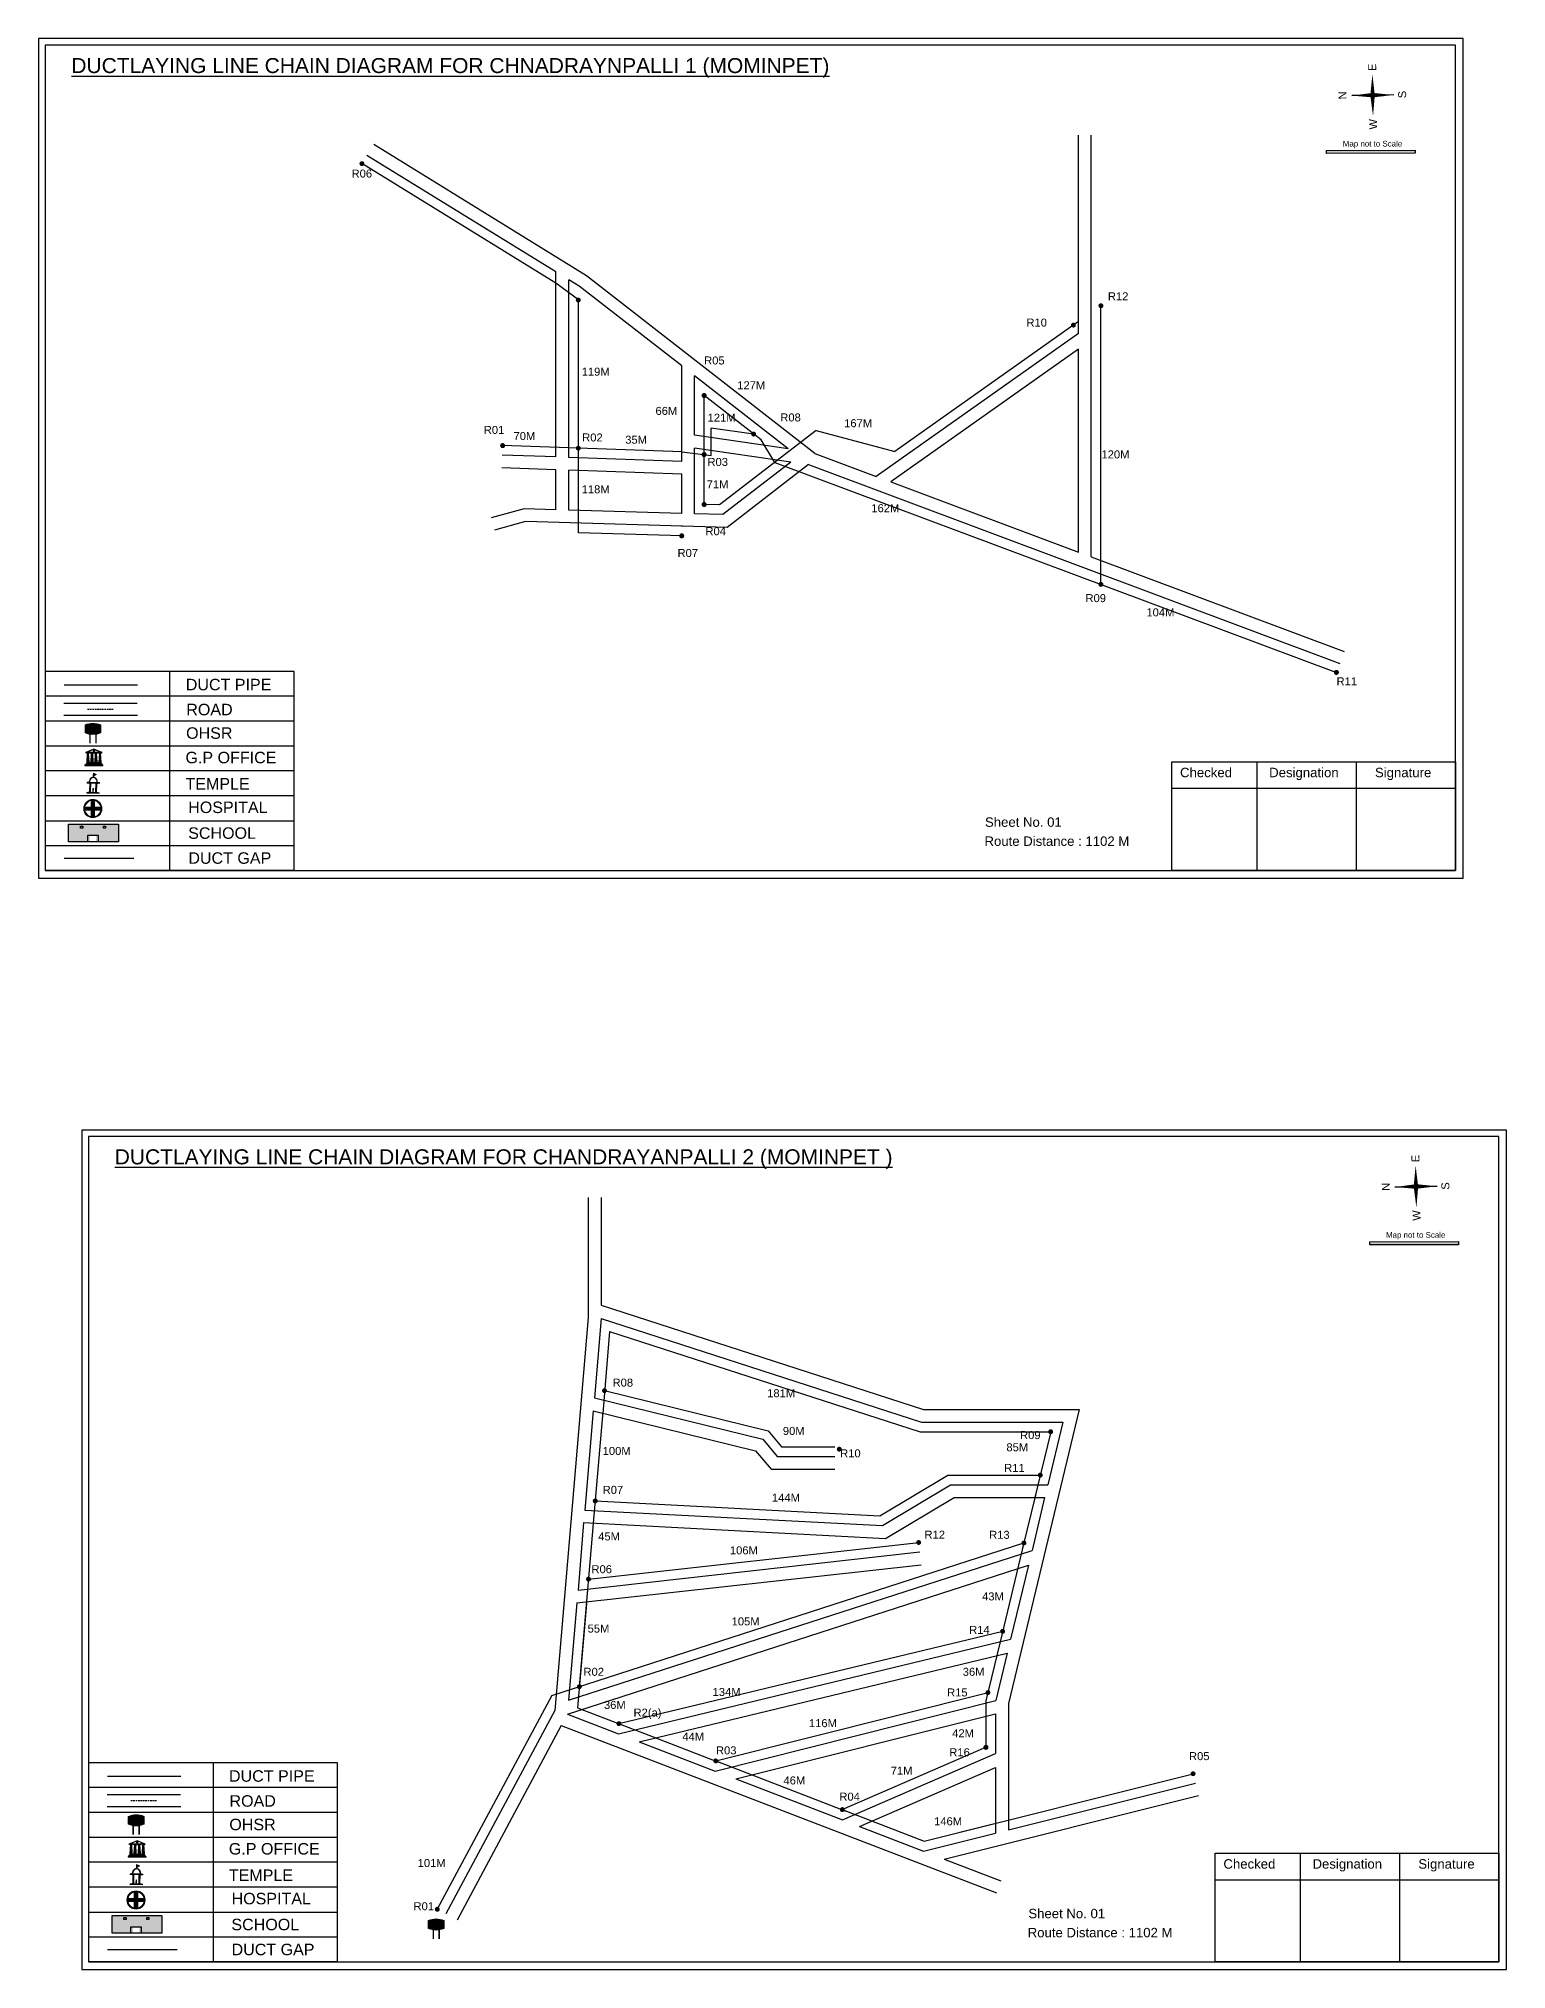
# Model space of a CAD drawing. Header units: inches. Extents: x 396 to 3839, y 6 to 2803.
# Drawn here: x 716 to 1633, y 1596 to 2803 of the extents above; entities that cross this region are included whole.
import ezdxf

# ---------------------------------------------------------------- set-up
doc = ezdxf.new("R2010")
doc.units = ezdxf.units.IN
doc.header["$MEASUREMENT"] = 0
doc.linetypes.add('DASHEDX2', pattern=[1.5, 1, -0.5])
for name, color, linetype in [('LANDMARK', 7, 'Continuous'), ('OHT', 7, 'Continuous'), ('pipe', 5, 'Continuous')]:
    doc.layers.add(name, color=color, linetype=linetype)
doc.styles.get("Standard").update_dxf_attribs({"font": 'arial.ttf'})

# ---------------------------------------------------------------- blocks, each defined once
blk = doc.blocks.new('OHT')
at = {"linetype": 'Continuous', "lineweight": 0, "true_color": 0x0ffffc}
blk.add_hatch(color=4, dxfattribs=at).paths.add_polyline_path([(0.012, 1), (0, 1, 0.101323), (-0.4, 0.916), (-0.4, 0.525, 0.194075), (0.399, 0.521), (0.399, 0.921, 0.097877)])
at = {"color": 4, "linetype": 'Continuous', "lineweight": 0, "true_color": 0x0ffffc, "flags": 128}
for points in [[(-0.4, 0.525), (-0.4, 0.916)], [(0.399, 0.521), (0.399, 0.921)]]:
    blk.add_lwpolyline(points, dxfattribs=at)
at = {"color": 4, "linetype": 'Continuous', "lineweight": 0, "true_color": 0x0ffffc, "const_width": 0.075, "flags": 128}
for points in [[(-0.15, 0), (-0.15, 0.475)], [(0.15, 0), (0.15, 0.473)]]:
    blk.add_lwpolyline(points, dxfattribs=at)
at = {"color": 4, "linetype": 'Continuous', "lineweight": 0, "true_color": 0x0ffffc}
for centre, radius, start, end in [((0.006, -0.019), 1.019, 67.31091, 113.47108), ((0.004, 1.513), 1.068, 247.76824, 291.70073)]:
    blk.add_arc(centre, radius, start, end, dxfattribs=at)
blk = doc.blocks.new('Government_Office')
at = {"linetype": 'Continuous', "lineweight": 0, "true_color": 0xff0000}
for points in [[(-0.5, 0.05), (0.5, 0.05), (0.5, 0), (-0.5, 0)], [(-0.45, 0.08), (-0.45, 0.12), (0.45, 0.12), (0.45, 0.08)], [(-0.4, 0.14), (-0.4, 0.18), (0.4, 0.18), (0.4, 0.14)]]:
    blk.add_hatch(color=1, dxfattribs=at).paths.add_polyline_path(points)
h = blk.add_hatch(color=1, dxfattribs=at)
h.paths.add_polyline_path([(0.44, 0.72), (0.45, 0.75), (0, 0.93), (-0.45, 0.75), (-0.44, 0.72)])
h.paths.add_polyline_path([(0.36, 0.75), (-0.36, 0.75), (0, 0.9)], flags=16)
h.paths.add_polyline_path([(0, 0.78, -1), (0, 0.87, -1)], flags=0)
h = blk.add_hatch(color=1, dxfattribs=at)
edge = h.paths.add_edge_path()
edge.add_line((-0.27, 0.2), (-0.3, 0.68))
edge.add_line((-0.3, 0.68), (-0.29, 0.68))
edge.add_arc((-0.28, 0.69), 0.0176, 225.304, 441.5659)
edge.add_line((-0.28, 0.7), (-0.39, 0.7))
edge.add_arc((-0.39, 0.69), 0.0176, 98.4341, 314.696)
edge.add_line((-0.38, 0.68), (-0.37, 0.68))
edge.add_line((-0.37, 0.68), (-0.4, 0.2))
edge.add_line((-0.4, 0.2), (-0.27, 0.2))
h = blk.add_hatch(color=1, dxfattribs=at)
edge = h.paths.add_edge_path()
edge.add_line((-0.05, 0.2), (-0.07, 0.68))
edge.add_line((-0.07, 0.68), (-0.07, 0.68))
edge.add_arc((-0.05, 0.69), 0.0176, 225.304, 441.5659)
edge.add_line((-0.05, 0.7), (-0.17, 0.7))
edge.add_arc((-0.17, 0.69), 0.0176, 98.4341, 314.696)
edge.add_line((-0.16, 0.68), (-0.15, 0.68))
edge.add_line((-0.15, 0.68), (-0.18, 0.2))
edge.add_line((-0.18, 0.2), (-0.05, 0.2))
h = blk.add_hatch(color=1, dxfattribs=at)
edge = h.paths.add_edge_path()
edge.add_arc((0, 0.83), 0.0467, 90, 270)
edge.add_arc((0, 0.83), 0.0467, 270, 450)
h = blk.add_hatch(color=1, dxfattribs=at)
edge = h.paths.add_edge_path()
edge.add_line((0.18, 0.2), (0.15, 0.68))
edge.add_line((0.15, 0.68), (0.16, 0.68))
edge.add_arc((0.17, 0.69), 0.0176, 225.304, 441.5659)
edge.add_line((0.17, 0.7), (0.05, 0.7))
edge.add_arc((0.05, 0.69), 0.0176, 98.4341, 314.696)
edge.add_line((0.07, 0.68), (0.07, 0.68))
edge.add_line((0.07, 0.68), (0.05, 0.2))
edge.add_line((0.05, 0.2), (0.18, 0.2))
h = blk.add_hatch(color=1, dxfattribs=at)
edge = h.paths.add_edge_path()
edge.add_line((0.4, 0.2), (0.37, 0.68))
edge.add_line((0.37, 0.68), (0.38, 0.68))
edge.add_arc((0.39, 0.69), 0.0176, 225.304, 441.5659)
edge.add_line((0.4, 0.7), (0.28, 0.7))
edge.add_arc((0.28, 0.69), 0.0176, 98.4341, 314.696)
edge.add_line((0.29, 0.68), (0.3, 0.68))
edge.add_line((0.3, 0.68), (0.27, 0.2))
edge.add_line((0.27, 0.2), (0.4, 0.2))
at = {"color": 1, "linetype": 'Continuous', "lineweight": 0, "true_color": 0xff0000, "flags": 128}
for points in [[(-0.5, 0.05), (0.5, 0.05), (0.5, 0), (-0.5, 0)], [(-0.45, 0.75), (-0.44, 0.72), (0.44, 0.72), (0.45, 0.75), (0, 0.93)], [(-0.45, 0.08), (-0.45, 0.12), (0.45, 0.12), (0.45, 0.08)], [(-0.4, 0.14), (-0.4, 0.18), (0.4, 0.18), (0.4, 0.14)], [(-0.36, 0.75), (0.36, 0.75), (0, 0.9)]]:
    blk.add_lwpolyline(points, close=True, dxfattribs=at)
for points in [[(-0.27, 0.2), (-0.3, 0.68), (-0.29, 0.68, 1.379694), (-0.28, 0.7), (-0.39, 0.7, 1.379694), (-0.38, 0.68), (-0.37, 0.68), (-0.4, 0.2)], [(-0.05, 0.2), (-0.07, 0.68), (-0.07, 0.68, 1.379694), (-0.05, 0.7), (-0.17, 0.7, 1.379694), (-0.16, 0.68), (-0.15, 0.68), (-0.18, 0.2)], [(0, 0.87, 1), (0, 0.78, 1)], [(0.18, 0.2), (0.15, 0.68), (0.16, 0.68, 1.379694), (0.17, 0.7), (0.05, 0.7, 1.379694), (0.07, 0.68), (0.07, 0.68), (0.05, 0.2)], [(0.4, 0.2), (0.37, 0.68), (0.38, 0.68, 1.379694), (0.4, 0.7), (0.28, 0.7, 1.379694), (0.29, 0.68), (0.3, 0.68), (0.27, 0.2)]]:
    blk.add_lwpolyline(points, format="xyb", close=True, dxfattribs=at)
blk = doc.blocks.new('Temple')
at = {"linetype": 'Continuous', "lineweight": 0, "true_color": 0xe66000}
blk.add_hatch(color=32, dxfattribs=at).paths.add_polyline_path([(-0.006, 1), (0.147, 0.931), (0, 0.85)])
at = {"linetype": 'Continuous', "lineweight": 0, "true_color": 0xff0000}
h = blk.add_hatch(color=1, dxfattribs=at)
edge = h.paths.add_edge_path()
edge.add_line((0.175, 0.49), (0.225, 0.49))
edge.add_line((0.225, 0.49), (0.225, 0.497))
edge.add_line((0.225, 0.497), (0.307, 0.497))
edge.add_line((0.307, 0.497), (0.307, 0.533))
edge.add_line((0.307, 0.533), (0.257, 0.533))
edge.add_line((0.257, 0.533), (0.257, 0.54))
edge.add_line((0.257, 0.54), (0.2, 0.54))
edge.add_spline(control_points=[(0.2, 0.54), (0.2, 0.589), (0.19, 0.638), (0.142, 0.743), (0.092, 0.79), (0.027, 0.805), (0.02, 0.806), (0.012, 0.806)], knot_values=[4.712389, 4.712389, 4.712389, 4.712389, 5.278166, 5.278166, 6.117402, 6.117402, 6.223801, 6.223801, 6.223801, 6.223801], degree=3, periodic=0)
edge.add_line((0.012, 0.806), (0.012, 0.79))
edge.add_line((0.012, 0.79), (-0.012, 0.79))
edge.add_line((-0.012, 0.79), (-0.012, 0.806))
edge.add_spline(control_points=[(-0.012, 0.806), (-0.055, 0.802), (-0.096, 0.781), (-0.171, 0.699), (-0.197, 0.628), (-0.2, 0.55), (-0.2, 0.545), (-0.2, 0.54)], knot_values=[6.343965, 6.343965, 6.343965, 6.343965, 6.956638, 6.956638, 7.795874, 7.795874, 7.853982, 7.853982, 7.853982, 7.853982], degree=3, periodic=0)
edge.add_line((-0.2, 0.54), (-0.257, 0.54))
edge.add_line((-0.257, 0.54), (-0.257, 0.533))
edge.add_line((-0.257, 0.533), (-0.307, 0.533))
edge.add_line((-0.307, 0.533), (-0.307, 0.497))
edge.add_line((-0.307, 0.497), (-0.225, 0.497))
edge.add_line((-0.225, 0.497), (-0.225, 0.49))
edge.add_line((-0.225, 0.49), (-0.175, 0.49))
edge.add_line((-0.175, 0.49), (-0.175, 0.07))
edge.add_arc((-0.205, 0.07), 0.03, -90, 0, ccw=False)
edge.add_line((-0.205, 0.04), (-0.257, 0.04))
edge.add_line((-0.257, 0.04), (-0.257, 0.033))
edge.add_line((-0.257, 0.033), (-0.307, 0.033))
edge.add_line((-0.307, 0.033), (-0.307, 0))
edge.add_line((-0.307, 0), (0.307, 0))
edge.add_line((0.307, 0), (0.307, 0.033))
edge.add_line((0.307, 0.033), (0.257, 0.033))
edge.add_line((0.257, 0.033), (0.257, 0.04))
edge.add_line((0.257, 0.04), (0.205, 0.04))
edge.add_arc((0.205, 0.07), 0.03, 180, 270, ccw=False)
edge.add_line((0.175, 0.07), (0.175, 0.49))
h.paths.add_polyline_path([(0.125, 0.07, -0.414214), (0.095, 0.04), (0.05, 0.04), (0.05, 0.033), (-0.05, 0.033), (-0.05, 0.04), (-0.095, 0.04, -0.414214), (-0.125, 0.07), (-0.125, 0.497), (0.125, 0.497)], flags=16)
edge = h.paths.add_edge_path(flags=16)
edge.add_ellipse((0, 0.54), major_axis=(0, 0.242), ratio=0.722808, start_angle=270, end_angle=450, ccw=False)
edge.add_line((0.175, 0.54), (-0.175, 0.54))
h.paths.add_polyline_path([(0.012, 0.23), (0.012, 0.07), (-0.012, 0.07), (-0.012, 0.23)], flags=0)
h = blk.add_hatch(color=1, dxfattribs=at)
edge = h.paths.add_edge_path()
edge.add_line((0.012, 0.857), (0, 0.85))
edge.add_line((0, 0.85), (-0.003, 0.925))
edge.add_line((-0.003, 0.925), (-0.012, 0.925))
edge.add_line((-0.012, 0.925), (-0.012, 0.806))
edge.add_spline(control_points=[(-0.012, 0.806), (-0.004, 0.807), (0.004, 0.807), (0.012, 0.806)], knot_values=[6.223801, 6.223801, 6.223801, 6.223801, 6.343965, 6.343965, 6.343965, 6.343965], degree=3, periodic=0)
edge.add_line((0.012, 0.806), (0.012, 0.857))
h = blk.add_hatch(color=1, dxfattribs=at)
edge = h.paths.add_edge_path()
edge.add_line((0.012, 0.79), (0.012, 0.806))
edge.add_spline(control_points=[(0.012, 0.806), (0.004, 0.807), (-0.004, 0.807), (-0.012, 0.806)], knot_values=[6.223801, 6.223801, 6.223801, 6.223801, 6.343965, 6.343965, 6.343965, 6.343965], degree=3, periodic=0)
edge.add_line((-0.012, 0.806), (-0.012, 0.79))
edge.add_line((-0.012, 0.79), (0.012, 0.79))
at = {"color": 32, "linetype": 'Continuous', "lineweight": 0, "true_color": 0xe66000, "flags": 128}
blk.add_lwpolyline([(-0.006, 1), (0.147, 0.931), (0, 0.85), (-0.006, 1)], dxfattribs=at)
at = {"color": 1, "linetype": 'Continuous', "lineweight": 0, "true_color": 0xff0000, "flags": 128}
blk.add_lwpolyline([(0.2, 0.54), (0.257, 0.54), (0.257, 0.533), (0.307, 0.533), (0.307, 0.497), (0.225, 0.497), (0.225, 0.49), (0.175, 0.49), (0.175, 0.07, 0.414214), (0.205, 0.04), (0.257, 0.04), (0.257, 0.033), (0.307, 0.033), (0.307, 0), (-0.307, 0), (-0.307, 0.033), (-0.257, 0.033), (-0.257, 0.04), (-0.205, 0.04, 0.414214), (-0.175, 0.07), (-0.175, 0.49), (-0.225, 0.49), (-0.225, 0.497), (-0.307, 0.497), (-0.307, 0.533), (-0.257, 0.533), (-0.257, 0.54), (-0.2, 0.54)], format="xyb", dxfattribs=at)
blk.add_lwpolyline([(-0.175, 0.54), (0.175, 0.54)], dxfattribs=at)
blk.add_lwpolyline([(0.125, 0.497), (0.125, 0.07, -0.414214), (0.095, 0.04), (0.05, 0.04), (0.05, 0.033), (-0.05, 0.033), (-0.05, 0.04), (-0.095, 0.04, -0.414214), (-0.125, 0.07), (-0.125, 0.497)], format="xyb", close=True, dxfattribs=at)
for points in [[(0.012, 0.925), (-0.012, 0.925), (-0.012, 0.79), (0.012, 0.79)], [(0.012, 0.23), (-0.012, 0.23), (-0.012, 0.07), (0.012, 0.07)]]:
    blk.add_lwpolyline(points, close=True, dxfattribs=at)
at = {"color": 1, "linetype": 'Continuous', "lineweight": 0, "true_color": 0xff0000}
blk.add_ellipse((0, 0.54), major_axis=(0, 0.242), ratio=0.722808, start_param=4.712389, end_param=7.853982, dxfattribs=at)
blk.add_open_spline([(0.2, 0.54), (0.2, 0.589), (0.19, 0.638), (0.142, 0.743), (0.092, 0.79), (-0.023, 0.816), (-0.085, 0.794), (-0.171, 0.699), (-0.197, 0.628), (-0.2, 0.55), (-0.2, 0.545), (-0.2, 0.54)], degree=3, knots=[4.712389, 4.712389, 4.712389, 4.712389, 5.278166, 5.278166, 6.117402, 6.117402, 6.956638, 6.956638, 7.795874, 7.795874, 7.853982, 7.853982, 7.853982, 7.853982], dxfattribs=at)
blk = doc.blocks.new('*U10')
at = {"color": 0, "linetype": 'DASHEDX2', "transparency": 16777216}
blk.add_line((-8.2, 0), (8, 0), dxfattribs=at)
blk = doc.blocks.new('Hospital')
at = {"linetype": 'Continuous', "lineweight": 0, "true_color": 0x000000}
h = blk.add_hatch(color=18, dxfattribs=at)
h.paths.add_polyline_path([(-0.5, 0, 1), (0.5, 0, 1)])
h.paths.add_polyline_path([(0.45, 0, -1), (-0.45, 0, -1)], flags=16)
at = {"linetype": 'Continuous', "true_color": 0xff0000}
blk.add_hatch(color=1, dxfattribs=at).paths.add_polyline_path([(-0.39, 0.08), (-0.08, 0.08), (-0.08, 0.39), (0.08, 0.39), (0.08, 0.08), (0.39, 0.08), (0.39, -0.08), (0.08, -0.08), (0.08, -0.39), (-0.08, -0.39), (-0.08, -0.08), (-0.39, -0.08)])
at = {"color": 1, "linetype": 'Continuous', "true_color": 0xff0000, "flags": 128}
blk.add_lwpolyline([(-0.39, 0.08), (-0.08, 0.08), (-0.08, 0.39), (0.08, 0.39), (0.08, 0.08), (0.39, 0.08), (0.39, -0.08), (0.08, -0.08), (0.08, -0.39), (-0.08, -0.39), (-0.08, -0.08), (-0.39, -0.08)], close=True, dxfattribs=at)
at = {"color": 18, "linetype": 'Continuous', "lineweight": 0, "true_color": 0x000000}
for radius in [0.5, 0.446]:
    blk.add_circle((0, 0), radius, dxfattribs=at)
blk = doc.blocks.new('*U11')
at = {"color": 0, "linetype": 'DASHEDX2', "transparency": 16777216}
blk.add_line((-8.2, 0), (8, 0), dxfattribs=at)

msp = doc.modelspace()

# ---------------------------------------------------------------- hatches: boundary and pattern name
at = {"true_color": 0x0093dd}
h = msp.add_hatch(color=142, dxfattribs=at)
h.dxf.hatch_style = 1
h.paths.add_polyline_path([(1520.7, 2732.9), (1520.7, 2731.1), (1576.2, 2731.2), (1576.2, 2733.1)])
at = {"ltscale": 0.5}
h = msp.add_hatch(color=5, dxfattribs=at)
h.dxf.hatch_style = 1
h.paths.add_polyline_path([(919.5, 2724.7, 1), (916.4, 2724.7, 1)])
h = msp.add_hatch(color=5, dxfattribs=at)
h.dxf.hatch_style = 1
h.paths.add_polyline_path([(1054.7, 2639.5, 1), (1051.6, 2639.5, 1)])
h = msp.add_hatch(color=5, dxfattribs=at)
h.dxf.hatch_style = 1
h.paths.add_polyline_path([(1381.3, 2635.9, 1), (1378.2, 2635.9, 1)])
h = msp.add_hatch(color=5, dxfattribs=at)
h.dxf.hatch_style = 1
h.paths.add_polyline_path([(1364.1, 2623.8, 1), (1361, 2623.8, 1)])
h = msp.add_hatch(color=5, dxfattribs=at)
h.dxf.hatch_style = 1
h.paths.add_polyline_path([(1133.4, 2579.8, 1), (1130.2, 2579.8, 1)])
h = msp.add_hatch(color=5, dxfattribs=at)
h.dxf.hatch_style = 1
h.paths.add_polyline_path([(1007.5, 2548.5, 1), (1004.3, 2548.5, 1)])
h = msp.add_hatch(color=5, dxfattribs=at)
h.dxf.hatch_style = 1
h.paths.add_polyline_path([(1054.7, 2546.9, 1), (1051.6, 2546.9, 1)])
h = msp.add_hatch(color=5, dxfattribs=at)
h.dxf.hatch_style = 1
h.paths.add_polyline_path([(1164.3, 2555.7, 1), (1161.2, 2555.7, 1)])
h = msp.add_hatch(color=5, dxfattribs=at)
h.dxf.hatch_style = 1
h.paths.add_polyline_path([(1133.4, 2542.9, 1), (1130.2, 2542.9, 1)])
h = msp.add_hatch(color=5, dxfattribs=at)
h.dxf.hatch_style = 1
h.paths.add_polyline_path([(1133.4, 2511.7, 1), (1130.2, 2511.7, 1)])
h = msp.add_hatch(color=5, dxfattribs=at)
h.dxf.hatch_style = 1
h.paths.add_polyline_path([(1119.4, 2492.1, 1), (1116.2, 2492.1, 1)])
h = msp.add_hatch(color=5, dxfattribs=at)
h.dxf.hatch_style = 1
h.paths.add_polyline_path([(1381.3, 2461.8, 1), (1378.2, 2461.8, 1)])
h = msp.add_hatch(color=5, dxfattribs=at)
h.dxf.hatch_style = 1
h.paths.add_polyline_path([(1528.5, 2406.8, 1), (1525.3, 2406.8, 1)])
at = {"true_color": 0xc8c92d}
h = msp.add_hatch(color=52, dxfattribs=at)
h.dxf.hatch_style = 1
h.paths.add_polyline_path([(740.9, 2312), (734.7, 2312), (734.7, 2300.9), (740.9, 2300.9)])
h.paths.add_polyline_path([(765.7, 2312), (759.6, 2312), (759.6, 2300.9), (765.7, 2300.9)])
at = {"true_color": 0x293189}
h = msp.add_hatch(color=177, dxfattribs=at)
h.dxf.hatch_style = 1
h.paths.add_polyline_path([(759.6, 2312), (740.9, 2312), (740.9, 2300.9), (747.9, 2300.9), (747.9, 2304.6), (751.8, 2304.6), (751.8, 2300.9), (759.6, 2300.9)])
h.paths.add_polyline_path([(743.6, 2309.5), (742.2, 2309.5), (742.2, 2310.8), (743.6, 2310.8)], flags=16)
h.paths.add_polyline_path([(756.4, 2309.5), (756.4, 2310.8), (757.8, 2310.8), (757.8, 2309.5)], flags=16)
at = {"true_color": 0x0093dd}
h = msp.add_hatch(color=142, dxfattribs=at)
h.dxf.hatch_style = 1
h.paths.add_polyline_path([(1547.8, 2051), (1547.8, 2049.1), (1603.3, 2049.2), (1603.3, 2051.1)])
at = {"ltscale": 0.5}
h = msp.add_hatch(color=5, dxfattribs=at)
h.dxf.hatch_style = 1
h.paths.add_polyline_path([(1071.1, 1958, 1), (1068, 1958, 1)])
h = msp.add_hatch(color=5, dxfattribs=at)
h.dxf.hatch_style = 1
h.paths.add_polyline_path([(1349.9, 1932.3, 1), (1346.8, 1932.3, 1)])
h = msp.add_hatch(color=5, dxfattribs=at)
h.dxf.hatch_style = 1
h.paths.add_polyline_path([(1217.8, 1921.4, 1), (1214.7, 1921.4, 1)])
h = msp.add_hatch(color=5, dxfattribs=at)
h.dxf.hatch_style = 1
h.paths.add_polyline_path([(1343.4, 1905.2, 1), (1340.3, 1905.2, 1)])
h = msp.add_hatch(color=5, dxfattribs=at)
h.dxf.hatch_style = 1
h.paths.add_polyline_path([(1065.3, 1889.1, 1), (1062.2, 1889.1, 1)])
h = msp.add_hatch(color=5, dxfattribs=at)
h.dxf.hatch_style = 1
h.paths.add_polyline_path([(1267.4, 1863.1, 1), (1264.3, 1863.1, 1)])
h = msp.add_hatch(color=5, dxfattribs=at)
h.dxf.hatch_style = 1
h.paths.add_polyline_path([(1333.2, 1862.8, 1), (1330.1, 1862.8, 1)])
h = msp.add_hatch(color=5, dxfattribs=at)
h.dxf.hatch_style = 1
h.paths.add_polyline_path([(1061.1, 1840.2, 1), (1058, 1840.2, 1)])
h = msp.add_hatch(color=5, dxfattribs=at)
h.dxf.hatch_style = 1
h.paths.add_polyline_path([(1319.9, 1807.6, 1), (1316.8, 1807.6, 1)])
h = msp.add_hatch(color=5, dxfattribs=at)
h.dxf.hatch_style = 1
h.paths.add_polyline_path([(1055.4, 1773, 1), (1052.3, 1773, 1)])
h = msp.add_hatch(color=5, dxfattribs=at)
h.dxf.hatch_style = 1
h.paths.add_polyline_path([(1310.7, 1769.3, 1), (1307.6, 1769.3, 1)])
h = msp.add_hatch(color=5, dxfattribs=at)
h.dxf.hatch_style = 1
h.paths.add_polyline_path([(1080.1, 1749.9, 1), (1077, 1749.9, 1)])
h = msp.add_hatch(color=5, dxfattribs=at)
h.dxf.hatch_style = 1
h.paths.add_polyline_path([(1140.6, 1726.6, 1), (1137.5, 1726.6, 1)])
h = msp.add_hatch(color=5, dxfattribs=at)
h.dxf.hatch_style = 1
h.paths.add_polyline_path([(1309.5, 1735.1, 1), (1306.3, 1735.1, 1)])
h = msp.add_hatch(color=5, dxfattribs=at)
h.dxf.hatch_style = 1
h.paths.add_polyline_path([(1438.9, 1718.6, 1), (1435.8, 1718.6, 1)])
h = msp.add_hatch(color=5, dxfattribs=at)
h.dxf.hatch_style = 1
h.paths.add_polyline_path([(1219.7, 1696.2, 1), (1216.6, 1696.2, 1)])
at = {"true_color": 0xc8c92d}
h = msp.add_hatch(color=52, dxfattribs=at)
h.dxf.hatch_style = 1
h.paths.add_polyline_path([(767.9, 1630), (761.8, 1630), (761.8, 1618.9), (767.9, 1618.9)])
h.paths.add_polyline_path([(792.8, 1630), (786.6, 1630), (786.6, 1618.9), (792.8, 1618.9)])
at = {"true_color": 0x293189}
h = msp.add_hatch(color=177, dxfattribs=at)
h.dxf.hatch_style = 1
h.paths.add_polyline_path([(786.6, 1630), (767.9, 1630), (767.9, 1618.9), (775, 1618.9), (775, 1622.6), (778.8, 1622.6), (778.8, 1618.9), (786.6, 1618.9)])
h.paths.add_polyline_path([(770.6, 1627.6), (769.2, 1627.6), (769.2, 1628.8), (770.6, 1628.8)], flags=16)
h.paths.add_polyline_path([(783.5, 1627.6), (783.5, 1628.8), (784.9, 1628.8), (784.9, 1627.6)], flags=16)
at = {"ltscale": 0.5}
h = msp.add_hatch(color=5, dxfattribs=at)
h.dxf.hatch_style = 1
h.paths.add_polyline_path([(966.6, 1633.9, 1), (963.5, 1633.9, 1)])

# ---------------------------------------------------------------- linework, layer by layer
for p, q in [((1562.8, 2767.6), (1536.5, 2767.2)), ((1365.7, 2618.6), (1365.7, 2742.4)), ((1373.7, 2479), (1373.7, 2742.4)), ((1039.2, 2657.1), (921.1, 2729.8)), ((1058.4, 2654.7), (925.3, 2736.6)), ((1039.2, 2541.4), (1039.2, 2657.1)), ((1201, 2543.6), (1058.4, 2654.7)), ((1047.2, 2541.1), (1047.2, 2652.2)), ((1053.8, 2648.1), (1047.2, 2652.2)), ((1117.8, 2598.3), (1053.8, 2648.1)), ((1365.7, 2618.6), (1239.4, 2529.2)), ((1365.7, 2608.8), (1248.5, 2525.9)), ((1365.7, 2482), (1365.7, 2608.8)), ((1117.8, 2538.6), (1117.8, 2598.3)), ((1184.3, 2546.5), (1125.8, 2592.1)), ((1125.8, 2555), (1125.8, 2592.1)), ((1131.8, 2555), (1131.8, 2560.2)), ((1184.3, 2546.5), (1125.8, 2555)), ((1125.8, 2505.9), (1125.8, 2546.9)), ((1186, 2538.2), (1125.8, 2546.9)), ((1039.2, 2533.4), (1005.4, 2534.6)), ((1039.2, 2541.4), (1005.7, 2542.5)), ((1117.8, 2538.6), (1047.2, 2541.1)), ((1186, 2538.2), (1143.5, 2505.4)), ((1197.1, 2536.6), (1146.1, 2497.3)), ((1197.1, 2536.6), (1529, 2412.4)), ((1201, 2543.6), (1239.4, 2529.2)), ((1039.2, 2508.4), (1039.2, 2533.4)), ((1047.2, 2508.2), (1047.2, 2533.1)), ((1117.8, 2530.6), (1047.2, 2533.1)), ((1117.8, 2506.1), (1117.8, 2530.6)), ((1248.5, 2525.9), (1365.7, 2482)), ((1019.3, 2509), (998.7, 2503.4)), ((1020.2, 2501), (1000.8, 2495.7)), ((1039.2, 2508.4), (1019.3, 2509)), ((1146.1, 2497.3), (1020.2, 2501)), ((1117.8, 2506.1), (1047.2, 2508.2)), ((1117.8, 2497.9), (1117.8, 2498.1)), ((1143.5, 2505.4), (1125.8, 2505.9)), ((1373.7, 2479), (1531.8, 2419.9)), ((720, 2407.4), (720, 2283)), ((797.8, 2407.4), (797.8, 2283)), ((875.6, 2391.9), (720, 2391.9)), ((731.7, 2387.6), (777.6, 2387.6)), ((731.7, 2380.1), (777.8, 2380.1)), ((875.6, 2376.3), (720, 2376.3)), ((875.6, 2360.8), (720, 2360.8)), ((875.6, 2345.2), (720, 2345.2)), ((875.6, 2329.7), (720, 2329.7)), ((720, 2314.1), (875.6, 2314.1)), ((720, 2298.6), (875.6, 2298.6)), ((720, 2284), (720, 2283)), ((875.6, 2283), (720, 2283)), ((1059.4, 2078.7), (1059.4, 2003)), ((1067.4, 2078.7), (1067.4, 2011.4)), ((1589.8, 2085.7), (1563.5, 2085.2)), ((1563.5, 2085.2), (1589.8, 2085.7)), ((1589.8, 2085.7), (1563.5, 2085.2)), ((1576.7, 2085.4), (1589.8, 2085.7)), ((1059.4, 2003.7), (1038.5, 1758.2)), ((1067.4, 2003), (1063.2, 1953.4)), ((1067.4, 2011.4), (1268.9, 1946.3)), ((1067.4, 2003), (1267.6, 1938.3)), ((1062.5, 1945.3), (1057.2, 1883.4)), ((1062.5, 1945.3), (1164, 1920.4)), ((1063.2, 1953.4), (1168.5, 1927.6)), ((1268.9, 1946.3), (1366.1, 1946.3)), ((1366.1, 1946.3), (1321.9, 1762.5)), ((1267.6, 1938.3), (1356, 1938.3)), ((1356, 1938.3), (1346.6, 1899.2)), ((1164, 1920.4), (1173.6, 1908.9)), ((1168.5, 1927.6), (1177.4, 1916.9)), ((1173.6, 1908.9), (1213.5, 1908.9)), ((1177.4, 1916.9), (1213.5, 1916.9)), ((1243.2, 1873.7), (1285.8, 1899.2)), ((1285.8, 1899.2), (1346.6, 1899.2)), ((1057.2, 1883.4), (1243.2, 1873.7)), ((1245.2, 1865.5), (1288, 1891.2)), ((1288, 1891.2), (1344.6, 1891.2)), ((1344.6, 1891.2), (1336.7, 1858.1)), ((1056.5, 1875.5), (1053, 1833.4)), ((1056.5, 1875.5), (1245.2, 1865.5)), ((1047.1, 1764.5), (1336.7, 1858.1)), ((1046.4, 1755.9), (1334.5, 1849)), ((1052.3, 1825.3), (1267.4, 1849.2)), ((1053, 1833.4), (1266.5, 1857.2)), ((1334.5, 1849), (1323.3, 1802.6)), ((1052.3, 1825.3), (1047.1, 1764.5)), ((1078.2, 1743.6), (1323.3, 1802.6)), ((1091.3, 1738.6), (1321.2, 1793.9)), ((1321.2, 1793.9), (1314.1, 1764.4)), ((1138.7, 1720.3), (1314.1, 1764.4)), ((1321.9, 1762.5), (1321.9, 1683.5)), ((1038.5, 1758.2), (970.3, 1631)), ((1046.4, 1755.9), (1078.2, 1743.6)), ((1151.7, 1715.4), (1313.9, 1756.1)), ((1313.9, 1756.1), (1313.9, 1731.2)), ((1042.5, 1748.8), (977.4, 1627.2)), ((1042.5, 1748.8), (1314.4, 1644.2)), ((1091.3, 1738.6), (1138.7, 1720.3)), ((747.1, 1725.5), (747.1, 1602.2)), ((824.9, 1725.5), (824.9, 1601)), ((1218.3, 1689.7), (1313.9, 1731.2)), ((1151.7, 1715.4), (1218.3, 1689.7)), ((1228.9, 1685.6), (1313.9, 1722.4)), ((1313.9, 1722.4), (1313.9, 1681.5)), ((902.6, 1709.9), (747.1, 1709.9)), ((758.8, 1705.6), (804.6, 1705.6)), ((1281.8, 1665.3), (1440.8, 1705)), ((1321.9, 1683.5), (1438.8, 1712.7)), ((902.6, 1694.4), (747.1, 1694.4)), ((758.8, 1698.1), (804.9, 1698.1)), ((902.6, 1678.8), (747.1, 1678.8)), ((1228.9, 1685.6), (1268.8, 1670.3)), ((1268.8, 1670.3), (1313.9, 1681.5)), ((1281.8, 1665.3), (1317.3, 1651.6)), ((902.6, 1663.3), (747.1, 1663.3)), ((902.6, 1647.7), (747.1, 1647.7)), ((747.1, 1632.1), (902.6, 1632.1)), ((747.1, 1616.6), (902.6, 1616.6)), ((747.1, 1602.2), (747.1, 1601)), ((747.1, 1602), (747.1, 1601.1)), ((902.6, 1601), (747.1, 1601))]:
    msp.add_line(p, q)
at = {"color": 1}
for p, q in [((1536.5, 2767.2), (1549.6, 2767.4)), ((1563.5, 2085.2), (1576.7, 2085.4))]:
    msp.add_line(p, q, dxfattribs=at)
at = {"color": 242, "true_color": 0xcd2027}
for p, q in [((1477.1, 2350.9), (1477.1, 2283)), ((1539.3, 2350.9), (1539.3, 2283)), ((1424.1, 2334.4), (1601.4, 2334.4)), ((1504.2, 1668.9), (1504.2, 1601)), ((1566.4, 1668.9), (1566.4, 1601)), ((1451.2, 1652.4), (1628.4, 1652.4))]:
    msp.add_line(p, q, dxfattribs=at)
for points in [[(715.9, 2802.8), (715.9, 2278.3), (1606.1, 2278.3), (1606.1, 2802.8)], [(720, 2798.8), (720, 2283), (1601.4, 2283), (1601.4, 2798.8)], [(765.8, 2312), (765.8, 2300.9), (734.7, 2300.9), (734.7, 2312)], [(743.6, 2310.8), (743.6, 2309.5), (742.2, 2309.5), (742.2, 2310.8)], [(756.4, 2309.5), (756.4, 2310.8), (757.8, 2310.8), (757.8, 2309.5)], [(743, 2120.8), (743, 1596.3), (1633.1, 1596.3), (1633.1, 2120.8)], [(747.1, 2116.8), (747.1, 1601.1), (1628.4, 1601.1), (1628.4, 2116.8)], [(792.9, 1630), (792.9, 1618.9), (761.8, 1618.9), (761.8, 1630)], [(770.6, 1628.8), (770.6, 1627.6), (769.2, 1627.6), (769.2, 1628.8)], [(783.5, 1627.6), (783.5, 1628.8), (784.9, 1628.8), (784.9, 1627.6)]]:
    msp.add_lwpolyline(points, close=True)
at = {"color": 142, "true_color": 0x0093dd}
for points in [[(1576.2, 2731.2), (1520.7, 2731.1), (1520.7, 2732.9), (1576.2, 2733.1), (1576.2, 2731.2)], [(1603.3, 2049.2), (1547.8, 2049.1), (1547.8, 2051), (1603.3, 2051.1), (1603.3, 2049.2)]]:
    msp.add_lwpolyline(points, dxfattribs=at)
for points in [[(875.6, 2283), (875.6, 2407.4), (720, 2407.4)], [(746.6, 2300.9), (746.6, 2305), (753.1, 2305), (753.1, 2300.9)], [(902.6, 1601), (902.6, 1725.5), (747.1, 1725.5)], [(773.6, 1618.9), (773.6, 1623), (780.1, 1623), (780.1, 1618.9)]]:
    msp.add_lwpolyline(points)
at = {"color": 242, "true_color": 0xcd2027}
for points in [[(1601.4, 2283), (1424.1, 2283), (1424.1, 2350.9), (1601.4, 2350.9)], [(1628.4, 1601), (1451.2, 1601), (1451.2, 1668.9), (1628.4, 1668.9)]]:
    msp.add_lwpolyline(points, close=True, dxfattribs=at)
for points in [[(1550.9, 2767.5), (1548.1, 2767.4), (1549.4, 2780.6)], [(1550.9, 2767.5), (1548.1, 2767.4), (1549.8, 2754.3)], [(1549.7, 2766.1), (1549.6, 2768.9), (1562.8, 2767.6)], [(1578, 2085.5), (1575.2, 2085.4), (1576.4, 2098.6)], [(1578, 2085.5), (1575.2, 2085.4), (1576.4, 2098.6)], [(1578, 2085.5), (1575.2, 2085.4), (1576.9, 2072.3)], [(1578, 2085.5), (1575.2, 2085.4), (1576.9, 2072.3)], [(1576.7, 2084.1), (1576.7, 2087), (1589.8, 2085.7)], [(1576.7, 2084.1), (1576.7, 2087), (1589.8, 2085.7)]]:
    msp.add_solid(points)
at = {"color": 1}
for points in [[(1549.7, 2766.1), (1549.6, 2768.9), (1536.5, 2767.2)], [(1576.7, 2084.1), (1576.7, 2087), (1563.5, 2085.2)], [(1576.7, 2084.1), (1576.7, 2087), (1563.5, 2085.2)]]:
    msp.add_solid(points, dxfattribs=at)
at = {"layer": 'OHT', "color": 5}
for p, q in [((731.9, 2399), (777.8, 2399)), ((758.9, 1717), (804.8, 1717))]:
    msp.add_line(p, q, dxfattribs=at)
at = {"layer": 'OHT', "color": 1}
for p, q in [((731.9, 2290.8), (775.5, 2290.8)), ((758.9, 1608.8), (802.5, 1608.8))]:
    msp.add_line(p, q, dxfattribs=at)
at = {"layer": 'pipe'}
for p, q in [((1039.2, 2650.1), (918, 2724.7)), ((1053.2, 2639.5), (1039.2, 2650.1)), ((1053.2, 2494), (1053.2, 2639.5)), ((1379.7, 2461.8), (1379.7, 2635.9)), ((1365.7, 2626), (1251, 2544.8)), ((1167.4, 2552.1), (1131.8, 2579.8)), ((1131.8, 2511.7), (1131.8, 2579.8)), ((1162.7, 2555.7), (1136.3, 2559.5)), ((1136.3, 2542.3), (1136.3, 2559.5)), ((1201.8, 2557.9), (1141.5, 2511.5)), ((1201.8, 2557.9), (1251, 2544.8)), ((1118, 2544.6), (1005.9, 2548.5)), ((1176, 2538), (1167.4, 2552.1)), ((1117.8, 2544.6), (1136.3, 2542.3)), ((1176, 2538), (1526.9, 2406.8)), ((1141.5, 2511.5), (1131.8, 2511.7)), ((1117.8, 2492.1), (1053.2, 2494)), ((1072.7, 1995), (1068.4, 1943.8)), ((1072.7, 1995), (1266.7, 1932.3)), ((1069.6, 1958), (1171.8, 1932.9)), ((1068.4, 1944.8), (1062.5, 1875.2)), ((1171.8, 1932.9), (1180.2, 1922.9)), ((1266.7, 1932.3), (1348.4, 1932.3)), ((1348.4, 1932.3), (1338.5, 1891.2)), ((1180.2, 1922.9), (1213.5, 1922.9)), ((1241.7, 1879.7), (1284.1, 1905.2)), ((1284.1, 1905.2), (1341.8, 1905.2)), ((1063.7, 1889.1), (1241.7, 1879.7)), ((1338.8, 1892.6), (1330.8, 1859.5)), ((1062.5, 1875), (1053.8, 1773)), ((1036.7, 1767.5), (1331.6, 1862.8)), ((1059.5, 1840.2), (1265.9, 1863.1)), ((1331.6, 1862.8), (1316.8, 1801.1)), ((1058.2, 1824.8), (1052.7, 1759.8)), ((1078.6, 1749.9), (1318.4, 1807.6)), ((1316.8, 1801.1), (1307.9, 1764.1)), ((1036.7, 1767.5), (965, 1633.9)), ((1139.1, 1726.6), (1309.2, 1769.3)), ((1307.9, 1764.1), (1307.9, 1735.1)), ((1052.7, 1759.8), (1101.6, 1741)), ((1093.5, 1744.2), (1140.8, 1725.9)), ((1139.1, 1726.6), (1220.4, 1695.3)), ((1218.1, 1696.2), (1307.9, 1735.1)), ((1269.2, 1676.5), (1437.4, 1718.6)), ((1218.1, 1696.2), (1269.2, 1676.5)), ((1269.2, 1676.5), (1312.4, 1687.3))]:
    msp.add_line(p, q, dxfattribs=at)

# ---------------------------------------------------------------- block references
at = {"linetype": 'DASHEDX2'}
for name, p in [('*U10', (754.7, 2383.8)), ('*U11', (781.8, 1701.9))]:
    msp.add_blockref(name, p, dxfattribs=at)
at = {"layer": 'LANDMARK'}
for name, p, xscale, yscale, zscale in [('Government_Office', (750.5, 2348.4), 11.32114773247135, 11.32114773247135, 11.32114773247135), ('Hospital', (749.8, 2321.7), 11.41772014427468, 11.41772014427468, 11.41772014427468), ('Government_Office', (777.5, 1666.4), 11.32114773247135, 11.32114773247135, 11.32114773247135), ('Hospital', (776.8, 1639.7), 11.41772014427468, 11.41772014427468, 11.41772014427468)]:
    msp.add_blockref(name, p, dxfattribs=dict(at, xscale=xscale, yscale=yscale, zscale=zscale))
at = {"layer": 'LANDMARK', "xscale": 12.62452535729322, "yscale": 12.62452535729322, "zscale": 12.62452535729322, "rotation": 358.3713438591284}
for p in [(749.9, 2331.3), (776.9, 1649.3)]:
    msp.add_blockref('Temple', p, dxfattribs=at)
at = {"layer": 'OHT', "xscale": 12.45189723782068, "yscale": 12.45189723782068, "zscale": 12.45189723782068}
for p in [(749.9, 2362.5), (776.9, 1680.5), (964.4, 1615.4)]:
    msp.add_blockref('OHT', p, dxfattribs=at)

# ---------------------------------------------------------------- texts
at = {"color": 242, "true_color": 0xcd2027}
for s, p in [('%%UDUCTLAYING LINE CHAIN DIAGRAM FOR CHNADRAYNPALLI 1 (MOMINPET)', (736.4, 2781.3)), ('%%UDUCTLAYING LINE CHAIN DIAGRAM FOR CHANDRAYANPALLI 2 (MOMINPET )', (763.5, 2099.4))]:
    msp.add_text(s, height=9.375, dxfattribs=at).set_placement(p)
for s, p in [('E', (1551.8, 2782.7)), ('N', (1533.2, 2764.9)), ('S', (1570.5, 2765.6)), ('W', (1552.4, 2746.1)), ('E', (1578.8, 2100.8)), ('N', (1560.3, 2082.9)), ('S', (1597.5, 2083.6)), ('W', (1579.5, 2064.2))]:
    msp.add_text(s, height=4.95, rotation=91.0063).set_placement(p)
for s, height, p in [('Map not to Scale', 3.542, (1530.9, 2735.4)), ('R06', 5, (911.5, 2716)), ('R12', 5, (1384.1, 2639.3)), ('R10', 5, (1333.2, 2622.9)), ('119M', 5, (1055.3, 2592.2)), ('R05', 5, (1131.8, 2599.2)), ('127M', 5, (1152.5, 2583.7)), ('66M', 5, (1101.4, 2567.7)), ('R01', 5, (994.1, 2555.8)), ('121M', 5, (1134, 2563.5)), ('R08', 5, (1179.4, 2563.6)), ('167M', 5, (1219.3, 2560)), ('70M', 5, (1012.7, 2552)), ('R02', 5, (1055.6, 2551.1)), ('35M', 5, (1082.5, 2549.7)), ('R03', 5, (1133.9, 2535.8)), ('120M', 5, (1380.1, 2540.5)), ('118M', 5, (1055.3, 2518.7)), ('71M', 5, (1133.4, 2521.8)), ('162M', 5, (1236.3, 2506.9)), ('R04', 5, (1132.6, 2492.5)), ('R07', 5, (1115.2, 2478.9)), ('R09', 5, (1370.1, 2450.7)), ('104M', 5, (1408.2, 2441.8)), ('DUCT PIPE', 7.18, (807.9, 2395.6)), ('R11', 5, (1527, 2398.7)), ('ROAD ', 7.18, (808.2, 2380)), ('OHSR', 7.18, (808.1, 2365.3)), ('G.P OFFICE', 7.18, (807.7, 2350)), ('TEMPLE', 7.18, (807.7, 2333.6)), ('Checked', 5.89, (1429.2, 2341.3)), ('Designation', 5.886, (1484.9, 2341.3)), ('Signature', 5.89, (1551, 2341.3)), ('HOSPITAL', 7.18, (809.4, 2318.9)), ('Sheet No. 01', 5.886, (1307.3, 2310.3)), ('SCHOOL', 7.18, (809.4, 2302.8)), ('Route Distance : 1102 M', 5.886, (1307, 2298.4)), ('DUCT GAP', 7.18, (809.5, 2287.2)), ('Map not to Scale', 3.542, (1557.9, 2053.5)), ('R08', 5, (1074.6, 1960.5)), ('181M', 5, (1171.2, 1953.9)), ('90M', 5, (1181, 1930.3)), ('R09', 5, (1329.2, 1927.7)), ('100M', 5, (1068.4, 1917.8)), ('R10', 5, (1216.8, 1916.3)), ('85M', 5, (1320.7, 1920.1)), ('R11', 5, (1319.3, 1907.2)), ('R07', 5, (1068.4, 1893.5)), ('144M', 5, (1174.2, 1888.6)), ('R12', 5, (1269.5, 1865.5)), ('R13', 5, (1309.9, 1865.4)), ('45M', 5, (1065.6, 1864.4)), ('106M', 5, (1147.9, 1855.7)), ('R06', 5, (1061.4, 1843.9)), ('43M', 5, (1305.5, 1826.9)), ('55M', 5, (1059, 1806.8)), ('105M', 5, (1149, 1811.3)), ('R14', 5, (1297.4, 1806)), ('R02', 5, (1056.4, 1779.8)), ('36M', 5, (1293.4, 1779.8)), ('36M', 5, (1069.2, 1759.1)), ('134M', 5, (1137.1, 1767.2)), ('R15', 5, (1283.6, 1766.9)), ('R2(a)', 5, (1087.7, 1754.3)), ('116M', 5, (1197.3, 1747.7)), ('44M', 5, (1118.2, 1739.3)), ('42M', 5, (1286.8, 1741.4)), ('R03', 5, (1139.2, 1730.7)), ('R16', 5, (1285, 1729.5)), ('R05', 5, (1434.8, 1727.1)), ('DUCT PIPE', 7.18, (834.9, 1713.6)), ('46M', 5, (1181.4, 1711.9)), ('71M', 5, (1248.4, 1718)), ('ROAD ', 7.18, (835.2, 1698)), ('R04', 5, (1216.3, 1701.8)), ('OHSR', 7.18, (835.1, 1683.3)), ('146M', 5, (1275.5, 1686.4)), ('G.P OFFICE', 7.18, (834.8, 1668.1)), ('101M', 5, (952.8, 1660.3)), ('Checked', 5.89, (1456.3, 1659.3)), ('Designation', 5.886, (1512, 1659.3)), ('Signature', 5.89, (1578.1, 1659.3)), ('TEMPLE', 7.18, (834.8, 1651.6)), ('HOSPITAL', 7.18, (836.5, 1637)), ('R01', 5, (950.2, 1633.3)), ('Sheet No. 01', 5.886, (1334.4, 1628.3)), ('SCHOOL', 7.18, (836.4, 1620.8)), ('Route Distance : 1102 M', 5.886, (1334, 1616.4)), ('DUCT GAP', 7.18, (836.5, 1605.2))]:
    msp.add_text(s, height=height).set_placement(p)

doc.saveas('drawing.dxf')
